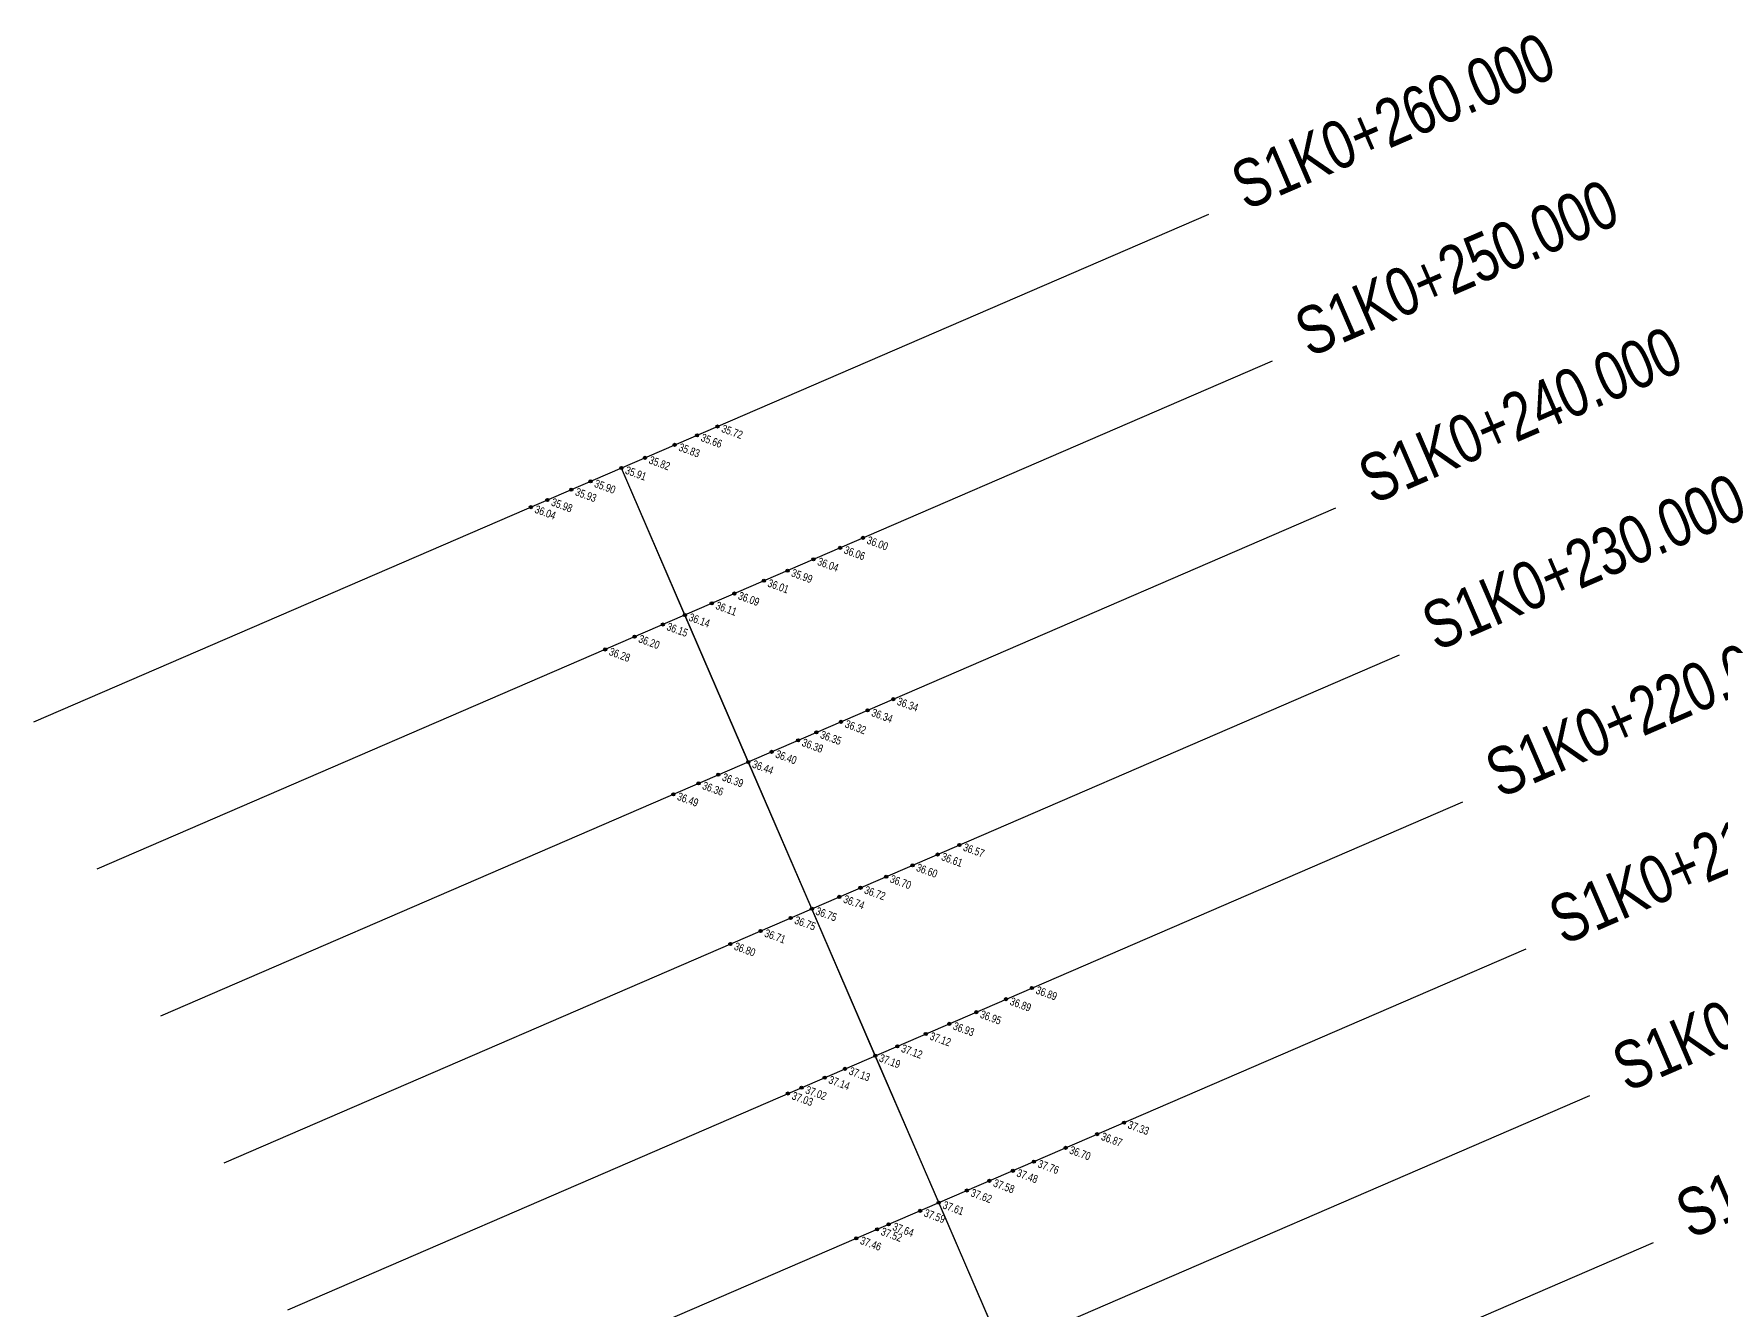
# Model space of a CAD drawing. Extents: x 573477 to 573667, y 785084 to 785357.
# Drawn here: x 573477.3 to 573582.7, y 785276.8 to 785356.5 of the extents above; entities that cross this region are included whole.
import ezdxf
from ezdxf.enums import TextEntityAlignment as Align

# ---------------------------------------------------------------- set-up
doc = ezdxf.new("R2010")
doc.units = 0
doc.header["$LTSCALE"] = 0.5
for name, color, linetype in [('DMX', 4, 'Continuous'), ('GCD', 4, 'Continuous'), ('桩号_S1', 4, 'Continuous')]:
    doc.layers.add(name, color=color, linetype=linetype)
doc.styles.add('EICAD', font='fsdb_e.shx', dxfattribs={"width": 0.707, "height": 2, "bigfont": 'tjhzf.shx'})

# ---------------------------------------------------------------- blocks, each defined once
blk = doc.blocks.new('gc200')
h = blk.add_hatch(color=0)
edge = h.paths.add_edge_path()
edge.add_arc((0, 0), 0.196, 0, 360)
at = {"color": 0}
blk.add_circle((0, 0), 0.196, dxfattribs=at)

msp = doc.modelspace()

# ---------------------------------------------------------------- linework, layer by layer
at = {"linetype": 'Continuous'}
msp.add_lwpolyline([(573569.54, 785200.88), (573565.57, 785210.06), (573561.6, 785219.24), (573557.64, 785228.42), (573553.67, 785237.6), (573514, 785329.39)], dxfattribs=at)
at = {"layer": 'DMX', "linetype": 'Continuous'}
for points in [[(573477.28, 785313.53), (573550.72, 785345.26)], [(573481.25, 785304.35), (573554.68, 785336.08)], [(573485.22, 785295.17), (573558.65, 785326.9)], [(573489.18, 785285.99), (573562.62, 785317.72)], [(573493.15, 785276.81), (573566.59, 785308.54)], [(573497.12, 785267.63), (573570.55, 785299.36)], [(573501.08, 785258.45), (573574.52, 785290.19)], [(573505.05, 785249.27), (573578.49, 785281.01)]]:
    msp.add_lwpolyline(points, dxfattribs=at)
at = {"layer": 'DMX', "color": 1, "linetype": 'Continuous'}
msp.add_lwpolyline([(573549.7, 785246.78), (573545.74, 785255.96), (573541.77, 785265.14), (573537.8, 785274.32), (573533.83, 785283.5), (573529.87, 785292.68), (573525.9, 785301.86), (573521.93, 785311.03), (573517.97, 785320.21), (573514, 785329.39)], dxfattribs=at)

# ---------------------------------------------------------------- block references
at = {"layer": 'GCD', "linetype": 'Continuous'}
ref = msp.add_blockref('gc200', (573518.73, 785331.44, 35.66), dxfattribs=dict(at, xscale=0.4999999999962642, yscale=0.4999999999962642, zscale=0.5, rotation=339.9999999985236))
ref.add_attrib('height', '35.66', dxfattribs={"linetype": 'Continuous', "height": 0.5, "rotation": 340, "style": 'EICAD', "width": 0.8}).set_placement((573519.01, 785331.33, 35.66), align=Align.MIDDLE_LEFT)
ref = msp.add_blockref('gc200', (573520.01, 785331.99, 35.72), dxfattribs=dict(at, xscale=0.4999999999962642, yscale=0.4999999999962642, zscale=0.5, rotation=339.9999999985236))
ref.add_attrib('height', '35.72', dxfattribs={"linetype": 'Continuous', "height": 0.5, "rotation": 340, "style": 'EICAD', "width": 0.8}).set_placement((573520.3, 785331.89, 35.72), align=Align.MIDDLE_LEFT)
ref = msp.add_blockref('gc200', (573517.33, 785330.84, 35.83), dxfattribs=dict(at, xscale=0.4999999999962642, yscale=0.4999999999962642, zscale=0.5, rotation=339.9999999985236))
ref.add_attrib('height', '35.83', dxfattribs={"linetype": 'Continuous', "height": 0.5, "rotation": 340, "style": 'EICAD', "width": 0.8}).set_placement((573517.62, 785330.73, 35.83), align=Align.MIDDLE_LEFT)
ref = msp.add_blockref('gc200', (573514, 785329.39), dxfattribs=dict(at, xscale=0.4999999999962642, yscale=0.4999999999962642, zscale=0.5, rotation=339.9999999985236))
ref.add_attrib('height', '35.91', dxfattribs={"linetype": 'Continuous', "height": 0.5, "rotation": 340, "style": 'EICAD', "width": 0.8}).set_placement((573514.28, 785329.29), align=Align.MIDDLE_LEFT)
ref = msp.add_blockref('gc200', (573515.48, 785330.03, 35.82), dxfattribs=dict(at, xscale=0.4999999999962642, yscale=0.4999999999962642, zscale=0.5, rotation=339.9999999985236))
ref.add_attrib('height', '35.82', dxfattribs={"linetype": 'Continuous', "height": 0.5, "rotation": 340, "style": 'EICAD', "width": 0.8}).set_placement((573515.76, 785329.93, 35.82), align=Align.MIDDLE_LEFT)
ref = msp.add_blockref('gc200', (573512.07, 785328.56, 35.9), dxfattribs=dict(at, xscale=0.4999999999962642, yscale=0.4999999999962642, zscale=0.5, rotation=339.9999999985236))
ref.add_attrib('height', '35.90', dxfattribs={"linetype": 'Continuous', "height": 0.5, "rotation": 340, "style": 'EICAD', "width": 0.8}).set_placement((573512.35, 785328.46, 35.9), align=Align.MIDDLE_LEFT)
ref = msp.add_blockref('gc200', (573509.38, 785327.4, 35.98), dxfattribs=dict(at, xscale=0.4999999999962642, yscale=0.4999999999962642, zscale=0.5, rotation=339.9999999985236))
ref.add_attrib('height', '35.98', dxfattribs={"linetype": 'Continuous', "height": 0.5, "rotation": 340, "style": 'EICAD', "width": 0.8}).set_placement((573509.66, 785327.3, 35.98), align=Align.MIDDLE_LEFT)
ref = msp.add_blockref('gc200', (573510.87, 785328.04, 35.93), dxfattribs=dict(at, xscale=0.4999999999962642, yscale=0.4999999999962642, zscale=0.5, rotation=339.9999999985236))
ref.add_attrib('height', '35.93', dxfattribs={"linetype": 'Continuous', "height": 0.5, "rotation": 340, "style": 'EICAD', "width": 0.8}).set_placement((573511.16, 785327.94, 35.93), align=Align.MIDDLE_LEFT)
ref = msp.add_blockref('gc200', (573508.34, 785326.95, 36.04), dxfattribs=dict(at, xscale=0.4999999999962642, yscale=0.4999999999962642, zscale=0.5, rotation=339.9999999985236))
ref.add_attrib('height', '36.04', dxfattribs={"linetype": 'Continuous', "height": 0.5, "rotation": 340, "style": 'EICAD', "width": 0.8}).set_placement((573508.62, 785326.85, 36.04), align=Align.MIDDLE_LEFT)
ref = msp.add_blockref('gc200', (573529.1, 785325.03, 36), dxfattribs=dict(at, xscale=0.4999999999962642, yscale=0.4999999999962642, zscale=0.5, rotation=339.9999999985236))
ref.add_attrib('height', '36.00', dxfattribs={"linetype": 'Continuous', "height": 0.5, "rotation": 340, "style": 'EICAD', "width": 0.8}).set_placement((573529.38, 785324.92, 36), align=Align.MIDDLE_LEFT)
ref = msp.add_blockref('gc200', (573527.67, 785324.41, 36.06), dxfattribs=dict(at, xscale=0.4999999999962642, yscale=0.4999999999962642, zscale=0.5, rotation=339.9999999985236))
ref.add_attrib('height', '36.06', dxfattribs={"linetype": 'Continuous', "height": 0.5, "rotation": 340, "style": 'EICAD', "width": 0.8}).set_placement((573527.95, 785324.31, 36.06), align=Align.MIDDLE_LEFT)
ref = msp.add_blockref('gc200', (573524.38, 785322.98, 35.99), dxfattribs=dict(at, xscale=0.4999999999962642, yscale=0.4999999999962642, zscale=0.5, rotation=339.9999999985236))
ref.add_attrib('height', '35.99', dxfattribs={"linetype": 'Continuous', "height": 0.5, "rotation": 340, "style": 'EICAD', "width": 0.8}).set_placement((573524.66, 785322.88, 35.99), align=Align.MIDDLE_LEFT)
ref = msp.add_blockref('gc200', (573526.01, 785323.69, 36.04), dxfattribs=dict(at, xscale=0.4999999999962642, yscale=0.4999999999962642, zscale=0.5, rotation=339.9999999985236))
ref.add_attrib('height', '36.04', dxfattribs={"linetype": 'Continuous', "height": 0.5, "rotation": 340, "style": 'EICAD', "width": 0.8}).set_placement((573526.29, 785323.59, 36.04), align=Align.MIDDLE_LEFT)
ref = msp.add_blockref('gc200', (573522.9, 785322.35, 36.01), dxfattribs=dict(at, xscale=0.4999999999962642, yscale=0.4999999999962642, zscale=0.5, rotation=339.9999999985236))
ref.add_attrib('height', '36.01', dxfattribs={"linetype": 'Continuous', "height": 0.5, "rotation": 340, "style": 'EICAD', "width": 0.8}).set_placement((573523.18, 785322.24, 36.01), align=Align.MIDDLE_LEFT)
ref = msp.add_blockref('gc200', (573519.65, 785320.94, 36.11), dxfattribs=dict(at, xscale=0.4999999999962642, yscale=0.4999999999962642, zscale=0.5, rotation=339.9999999985236))
ref.add_attrib('height', '36.11', dxfattribs={"linetype": 'Continuous', "height": 0.5, "rotation": 340, "style": 'EICAD', "width": 0.8}).set_placement((573519.93, 785320.84, 36.11), align=Align.MIDDLE_LEFT)
ref = msp.add_blockref('gc200', (573521.06, 785321.55, 36.09), dxfattribs=dict(at, xscale=0.4999999999962642, yscale=0.4999999999962642, zscale=0.5, rotation=339.9999999985236))
ref.add_attrib('height', '36.09', dxfattribs={"linetype": 'Continuous', "height": 0.5, "rotation": 340, "style": 'EICAD', "width": 0.8}).set_placement((573521.34, 785321.45, 36.09), align=Align.MIDDLE_LEFT)
ref = msp.add_blockref('gc200', (573517.97, 785320.21), dxfattribs=dict(at, xscale=0.4999999999962642, yscale=0.4999999999962642, zscale=0.5, rotation=339.9999999985236))
ref.add_attrib('height', '36.14', dxfattribs={"linetype": 'Continuous', "height": 0.5, "rotation": 340, "style": 'EICAD', "width": 0.8}).set_placement((573518.25, 785320.11), align=Align.MIDDLE_LEFT)
ref = msp.add_blockref('gc200', (573514.83, 785318.86, 36.2), dxfattribs=dict(at, xscale=0.4999999999962642, yscale=0.4999999999962642, zscale=0.5, rotation=339.9999999985236))
ref.add_attrib('height', '36.20', dxfattribs={"linetype": 'Continuous', "height": 0.5, "rotation": 340, "style": 'EICAD', "width": 0.8}).set_placement((573515.11, 785318.76, 36.2), align=Align.MIDDLE_LEFT)
ref = msp.add_blockref('gc200', (573516.59, 785319.62, 36.15), dxfattribs=dict(at, xscale=0.4999999999962642, yscale=0.4999999999962642, zscale=0.5, rotation=339.9999999985236))
ref.add_attrib('height', '36.15', dxfattribs={"linetype": 'Continuous', "height": 0.5, "rotation": 340, "style": 'EICAD', "width": 0.8}).set_placement((573516.87, 785319.52, 36.15), align=Align.MIDDLE_LEFT)
ref = msp.add_blockref('gc200', (573512.99, 785318.06, 36.28), dxfattribs=dict(at, xscale=0.4999999999962642, yscale=0.4999999999962642, zscale=0.5, rotation=339.9999999985236))
ref.add_attrib('height', '36.28', dxfattribs={"linetype": 'Continuous', "height": 0.5, "rotation": 340, "style": 'EICAD', "width": 0.8}).set_placement((573513.27, 785317.96, 36.28), align=Align.MIDDLE_LEFT)
ref = msp.add_blockref('gc200', (573530.99, 785314.95, 36.34), dxfattribs=dict(at, xscale=0.4999999999962642, yscale=0.4999999999962642, zscale=0.5, rotation=339.9999999985236))
ref.add_attrib('height', '36.34', dxfattribs={"linetype": 'Continuous', "height": 0.5, "rotation": 340, "style": 'EICAD', "width": 0.8}).set_placement((573531.27, 785314.85, 36.34), align=Align.MIDDLE_LEFT)
ref = msp.add_blockref('gc200', (573527.73, 785313.54, 36.32), dxfattribs=dict(at, xscale=0.4999999999962642, yscale=0.4999999999962642, zscale=0.5, rotation=339.9999999985236))
ref.add_attrib('height', '36.32', dxfattribs={"linetype": 'Continuous', "height": 0.5, "rotation": 340, "style": 'EICAD', "width": 0.8}).set_placement((573528.01, 785313.44, 36.32), align=Align.MIDDLE_LEFT)
ref = msp.add_blockref('gc200', (573529.39, 785314.26, 36.34), dxfattribs=dict(at, xscale=0.4999999999962642, yscale=0.4999999999962642, zscale=0.5, rotation=339.9999999985236))
ref.add_attrib('height', '36.34', dxfattribs={"linetype": 'Continuous', "height": 0.5, "rotation": 340, "style": 'EICAD', "width": 0.8}).set_placement((573529.67, 785314.15, 36.34), align=Align.MIDDLE_LEFT)
ref = msp.add_blockref('gc200', (573525.04, 785312.38, 36.38), dxfattribs=dict(at, xscale=0.4999999999962642, yscale=0.4999999999962642, zscale=0.5, rotation=339.9999999985236))
ref.add_attrib('height', '36.38', dxfattribs={"linetype": 'Continuous', "height": 0.5, "rotation": 340, "style": 'EICAD', "width": 0.8}).set_placement((573525.32, 785312.28, 36.38), align=Align.MIDDLE_LEFT)
ref = msp.add_blockref('gc200', (573526.19, 785312.88, 36.35), dxfattribs=dict(at, xscale=0.4999999999962642, yscale=0.4999999999962642, zscale=0.5, rotation=339.9999999985236))
ref.add_attrib('height', '36.35', dxfattribs={"linetype": 'Continuous', "height": 0.5, "rotation": 340, "style": 'EICAD', "width": 0.8}).set_placement((573526.47, 785312.77, 36.35), align=Align.MIDDLE_LEFT)
ref = msp.add_blockref('gc200', (573523.39, 785311.66, 36.4), dxfattribs=dict(at, xscale=0.4999999999962642, yscale=0.4999999999962642, zscale=0.5, rotation=339.9999999985236))
ref.add_attrib('height', '36.40', dxfattribs={"linetype": 'Continuous', "height": 0.5, "rotation": 340, "style": 'EICAD', "width": 0.8}).set_placement((573523.67, 785311.56, 36.4), align=Align.MIDDLE_LEFT)
ref = msp.add_blockref('gc200', (573520.06, 785310.23, 36.39), dxfattribs=dict(at, xscale=0.4999999999962642, yscale=0.4999999999962642, zscale=0.5, rotation=339.9999999985236))
ref.add_attrib('height', '36.39', dxfattribs={"linetype": 'Continuous', "height": 0.5, "rotation": 340, "style": 'EICAD', "width": 0.8}).set_placement((573520.34, 785310.12, 36.39), align=Align.MIDDLE_LEFT)
ref = msp.add_blockref('gc200', (573521.93, 785311.03), dxfattribs=dict(at, xscale=0.4999999999962642, yscale=0.4999999999962642, zscale=0.5, rotation=339.9999999985236))
ref.add_attrib('height', '36.44', dxfattribs={"linetype": 'Continuous', "height": 0.5, "rotation": 340, "style": 'EICAD', "width": 0.8}).set_placement((573522.22, 785310.93), align=Align.MIDDLE_LEFT)
ref = msp.add_blockref('gc200', (573518.82, 785309.69, 36.36), dxfattribs=dict(at, xscale=0.4999999999962642, yscale=0.4999999999962642, zscale=0.5, rotation=339.9999999985236))
ref.add_attrib('height', '36.36', dxfattribs={"linetype": 'Continuous', "height": 0.5, "rotation": 340, "style": 'EICAD', "width": 0.8}).set_placement((573519.1, 785309.59, 36.36), align=Align.MIDDLE_LEFT)
ref = msp.add_blockref('gc200', (573517.25, 785309.01, 36.49), dxfattribs=dict(at, xscale=0.4999999999962642, yscale=0.4999999999962642, zscale=0.5, rotation=339.9999999985236))
ref.add_attrib('height', '36.49', dxfattribs={"linetype": 'Continuous', "height": 0.5, "rotation": 340, "style": 'EICAD', "width": 0.8}).set_placement((573517.53, 785308.91, 36.49), align=Align.MIDDLE_LEFT)
ref = msp.add_blockref('gc200', (573533.76, 785305.25, 36.61), dxfattribs=dict(at, xscale=0.4999999999962642, yscale=0.4999999999962642, zscale=0.5, rotation=339.9999999985236))
ref.add_attrib('height', '36.61', dxfattribs={"linetype": 'Continuous', "height": 0.5, "rotation": 340, "style": 'EICAD', "width": 0.8}).set_placement((573534.04, 785305.15, 36.61), align=Align.MIDDLE_LEFT)
ref = msp.add_blockref('gc200', (573535.12, 785305.84, 36.57), dxfattribs=dict(at, xscale=0.4999999999962642, yscale=0.4999999999962642, zscale=0.5, rotation=339.9999999985236))
ref.add_attrib('height', '36.57', dxfattribs={"linetype": 'Continuous', "height": 0.5, "rotation": 340, "style": 'EICAD', "width": 0.8}).set_placement((573535.4, 785305.74, 36.57), align=Align.MIDDLE_LEFT)
ref = msp.add_blockref('gc200', (573530.55, 785303.86, 36.7), dxfattribs=dict(at, xscale=0.4999999999962642, yscale=0.4999999999962642, zscale=0.5, rotation=339.9999999985236))
ref.add_attrib('height', '36.70', dxfattribs={"linetype": 'Continuous', "height": 0.5, "rotation": 340, "style": 'EICAD', "width": 0.8}).set_placement((573530.83, 785303.76, 36.7), align=Align.MIDDLE_LEFT)
ref = msp.add_blockref('gc200', (573532.19, 785304.57, 36.6), dxfattribs=dict(at, xscale=0.4999999999962642, yscale=0.4999999999962642, zscale=0.5, rotation=339.9999999985236))
ref.add_attrib('height', '36.60', dxfattribs={"linetype": 'Continuous', "height": 0.5, "rotation": 340, "style": 'EICAD', "width": 0.8}).set_placement((573532.47, 785304.47, 36.6), align=Align.MIDDLE_LEFT)
ref = msp.add_blockref('gc200', (573528.94, 785303.17, 36.72), dxfattribs=dict(at, xscale=0.4999999999962642, yscale=0.4999999999962642, zscale=0.5, rotation=339.9999999985236))
ref.add_attrib('height', '36.72', dxfattribs={"linetype": 'Continuous', "height": 0.5, "rotation": 340, "style": 'EICAD', "width": 0.8}).set_placement((573529.22, 785303.07, 36.72), align=Align.MIDDLE_LEFT)
ref = msp.add_blockref('gc200', (573525.9, 785301.86), dxfattribs=dict(at, xscale=0.4999999999962642, yscale=0.4999999999962642, zscale=0.5, rotation=339.9999999985236))
ref.add_attrib('height', '36.75', dxfattribs={"linetype": 'Continuous', "height": 0.5, "rotation": 340, "style": 'EICAD', "width": 0.8}).set_placement((573526.18, 785301.75), align=Align.MIDDLE_LEFT)
ref = msp.add_blockref('gc200', (573527.62, 785302.6, 36.73), dxfattribs=dict(at, xscale=0.4999999999962642, yscale=0.4999999999962642, zscale=0.5, rotation=339.9999999985236))
ref.add_attrib('height', '36.74', dxfattribs={"linetype": 'Continuous', "height": 0.5, "rotation": 340, "style": 'EICAD', "width": 0.8}).set_placement((573527.91, 785302.5, 36.73), align=Align.MIDDLE_LEFT)
ref = msp.add_blockref('gc200', (573524.58, 785301.28, 36.75), dxfattribs=dict(at, xscale=0.4999999999962642, yscale=0.4999999999962642, zscale=0.5, rotation=339.9999999985236))
ref.add_attrib('height', '36.75', dxfattribs={"linetype": 'Continuous', "height": 0.5, "rotation": 340, "style": 'EICAD', "width": 0.8}).set_placement((573524.86, 785301.18, 36.75), align=Align.MIDDLE_LEFT)
ref = msp.add_blockref('gc200', (573520.81, 785299.66, 36.8), dxfattribs=dict(at, xscale=0.4999999999962642, yscale=0.4999999999962642, zscale=0.5, rotation=339.9999999985236))
ref.add_attrib('height', '36.80', dxfattribs={"linetype": 'Continuous', "height": 0.5, "rotation": 340, "style": 'EICAD', "width": 0.8}).set_placement((573521.09, 785299.55, 36.8), align=Align.MIDDLE_LEFT)
ref = msp.add_blockref('gc200', (573522.7, 785300.47, 36.71), dxfattribs=dict(at, xscale=0.4999999999962642, yscale=0.4999999999962642, zscale=0.5, rotation=339.9999999985236))
ref.add_attrib('height', '36.71', dxfattribs={"linetype": 'Continuous', "height": 0.5, "rotation": 340, "style": 'EICAD', "width": 0.8}).set_placement((573522.98, 785300.37, 36.71), align=Align.MIDDLE_LEFT)
ref = msp.add_blockref('gc200', (573539.66, 785296.91, 36.89), dxfattribs=dict(at, xscale=0.4999999999962642, yscale=0.4999999999962642, zscale=0.5, rotation=339.9999999985236))
ref.add_attrib('height', '36.89', dxfattribs={"linetype": 'Continuous', "height": 0.5, "rotation": 340, "style": 'EICAD', "width": 0.8}).set_placement((573539.94, 785296.81, 36.89), align=Align.MIDDLE_LEFT)
ref = msp.add_blockref('gc200', (573536.18, 785295.4, 36.95), dxfattribs=dict(at, xscale=0.4999999999962642, yscale=0.4999999999962642, zscale=0.5, rotation=339.9999999985236))
ref.add_attrib('height', '36.95', dxfattribs={"linetype": 'Continuous', "height": 0.5, "rotation": 340, "style": 'EICAD', "width": 0.8}).set_placement((573536.46, 785295.3, 36.95), align=Align.MIDDLE_LEFT)
ref = msp.add_blockref('gc200', (573538.04, 785296.21, 36.89), dxfattribs=dict(at, xscale=0.4999999999962642, yscale=0.4999999999962642, zscale=0.5, rotation=339.9999999985236))
ref.add_attrib('height', '36.89', dxfattribs={"linetype": 'Continuous', "height": 0.5, "rotation": 340, "style": 'EICAD', "width": 0.8}).set_placement((573538.32, 785296.11, 36.89), align=Align.MIDDLE_LEFT)
ref = msp.add_blockref('gc200', (573534.49, 785294.67, 36.93), dxfattribs=dict(at, xscale=0.4999999999962642, yscale=0.4999999999962642, zscale=0.5, rotation=339.9999999985236))
ref.add_attrib('height', '36.93', dxfattribs={"linetype": 'Continuous', "height": 0.5, "rotation": 340, "style": 'EICAD', "width": 0.8}).set_placement((573534.77, 785294.57, 36.93), align=Align.MIDDLE_LEFT)
ref = msp.add_blockref('gc200', (573533.03, 785294.04, 37.12), dxfattribs=dict(at, xscale=0.4999999999962642, yscale=0.4999999999962642, zscale=0.5, rotation=339.9999999985236))
ref.add_attrib('height', '37.12', dxfattribs={"linetype": 'Continuous', "height": 0.5, "rotation": 340, "style": 'EICAD', "width": 0.8}).set_placement((573533.31, 785293.94, 37.12), align=Align.MIDDLE_LEFT)
ref = msp.add_blockref('gc200', (573529.87, 785292.68), dxfattribs=dict(at, xscale=0.4999999999962642, yscale=0.4999999999962642, zscale=0.5, rotation=339.9999999985236))
ref.add_attrib('height', '37.19', dxfattribs={"linetype": 'Continuous', "height": 0.5, "rotation": 340, "style": 'EICAD', "width": 0.8}).set_placement((573530.15, 785292.57), align=Align.MIDDLE_LEFT)
ref = msp.add_blockref('gc200', (573531.25, 785293.27, 37.12), dxfattribs=dict(at, xscale=0.4999999999962642, yscale=0.4999999999962642, zscale=0.5, rotation=339.9999999985236))
ref.add_attrib('height', '37.12', dxfattribs={"linetype": 'Continuous', "height": 0.5, "rotation": 340, "style": 'EICAD', "width": 0.8}).set_placement((573531.53, 785293.17, 37.12), align=Align.MIDDLE_LEFT)
ref = msp.add_blockref('gc200', (573526.71, 785291.31, 37.14), dxfattribs=dict(at, xscale=0.4999999999962642, yscale=0.4999999999962642, zscale=0.5, rotation=339.9999999985236))
ref.add_attrib('height', '37.14', dxfattribs={"linetype": 'Continuous', "height": 0.5, "rotation": 340, "style": 'EICAD', "width": 0.8}).set_placement((573526.99, 785291.21, 37.14), align=Align.MIDDLE_LEFT)
ref = msp.add_blockref('gc200', (573527.98, 785291.86, 37.13), dxfattribs=dict(at, xscale=0.4999999999962642, yscale=0.4999999999962642, zscale=0.5, rotation=339.9999999985236))
ref.add_attrib('height', '37.13', dxfattribs={"linetype": 'Continuous', "height": 0.5, "rotation": 340, "style": 'EICAD', "width": 0.8}).set_placement((573528.26, 785291.76, 37.13), align=Align.MIDDLE_LEFT)
ref = msp.add_blockref('gc200', (573524.4, 785290.32, 37.03), dxfattribs=dict(at, xscale=0.4999999999962642, yscale=0.4999999999962642, zscale=0.5, rotation=339.9999999985236))
ref.add_attrib('height', '37.03', dxfattribs={"linetype": 'Continuous', "height": 0.5, "rotation": 340, "style": 'EICAD', "width": 0.8}).set_placement((573524.69, 785290.21, 37.03), align=Align.MIDDLE_LEFT)
ref = msp.add_blockref('gc200', (573525.26, 785290.68, 37.02), dxfattribs=dict(at, xscale=0.4999999999962642, yscale=0.4999999999962642, zscale=0.5, rotation=339.9999999985236))
ref.add_attrib('height', '37.02', dxfattribs={"linetype": 'Continuous', "height": 0.5, "rotation": 340, "style": 'EICAD', "width": 0.8}).set_placement((573525.54, 785290.58, 37.02), align=Align.MIDDLE_LEFT)
ref = msp.add_blockref('gc200', (573545.41, 785288.5, 37.33), dxfattribs=dict(at, xscale=0.4999999999962642, yscale=0.4999999999962642, zscale=0.5, rotation=339.9999999985236))
ref.add_attrib('height', '37.33', dxfattribs={"linetype": 'Continuous', "height": 0.5, "rotation": 340, "style": 'EICAD', "width": 0.8}).set_placement((573545.69, 785288.4, 37.33), align=Align.MIDDLE_LEFT)
ref = msp.add_blockref('gc200', (573543.73, 785287.78, 36.87), dxfattribs=dict(at, xscale=0.4999999999962642, yscale=0.4999999999962642, zscale=0.5, rotation=339.9999999985236))
ref.add_attrib('height', '36.87', dxfattribs={"linetype": 'Continuous', "height": 0.5, "rotation": 340, "style": 'EICAD', "width": 0.8}).set_placement((573544.02, 785287.67, 36.87), align=Align.MIDDLE_LEFT)
ref = msp.add_blockref('gc200', (573539.78, 785286.06, 37.76), dxfattribs=dict(at, xscale=0.4999999999962642, yscale=0.4999999999962642, zscale=0.5, rotation=339.9999999985236))
ref.add_attrib('height', '37.76', dxfattribs={"linetype": 'Continuous', "height": 0.5, "rotation": 340, "style": 'EICAD', "width": 0.8}).set_placement((573540.06, 785285.96, 37.76), align=Align.MIDDLE_LEFT)
ref = msp.add_blockref('gc200', (573541.76, 785286.92, 36.7), dxfattribs=dict(at, xscale=0.4999999999962642, yscale=0.4999999999962642, zscale=0.5, rotation=339.9999999985236))
ref.add_attrib('height', '36.70', dxfattribs={"linetype": 'Continuous', "height": 0.5, "rotation": 340, "style": 'EICAD', "width": 0.8}).set_placement((573542.04, 785286.82, 36.7), align=Align.MIDDLE_LEFT)
ref = msp.add_blockref('gc200', (573537, 785284.86, 37.58), dxfattribs=dict(at, xscale=0.4999999999962642, yscale=0.4999999999962642, zscale=0.5, rotation=339.9999999985236))
ref.add_attrib('height', '37.58', dxfattribs={"linetype": 'Continuous', "height": 0.5, "rotation": 340, "style": 'EICAD', "width": 0.8}).set_placement((573537.28, 785284.76, 37.58), align=Align.MIDDLE_LEFT)
ref = msp.add_blockref('gc200', (573538.46, 785285.49, 37.48), dxfattribs=dict(at, xscale=0.4999999999962642, yscale=0.4999999999962642, zscale=0.5, rotation=339.9999999985236))
ref.add_attrib('height', '37.48', dxfattribs={"linetype": 'Continuous', "height": 0.5, "rotation": 340, "style": 'EICAD', "width": 0.8}).set_placement((573538.74, 785285.39, 37.48), align=Align.MIDDLE_LEFT)
ref = msp.add_blockref('gc200', (573535.59, 785284.26, 37.62), dxfattribs=dict(at, xscale=0.4999999999962642, yscale=0.4999999999962642, zscale=0.5, rotation=339.9999999985236))
ref.add_attrib('height', '37.62', dxfattribs={"linetype": 'Continuous', "height": 0.5, "rotation": 340, "style": 'EICAD', "width": 0.8}).set_placement((573535.87, 785284.15, 37.62), align=Align.MIDDLE_LEFT)
ref = msp.add_blockref('gc200', (573532.67, 785282.99, 37.59), dxfattribs=dict(at, xscale=0.4999999999962642, yscale=0.4999999999962642, zscale=0.5, rotation=339.9999999985236))
ref.add_attrib('height', '37.59', dxfattribs={"linetype": 'Continuous', "height": 0.5, "rotation": 340, "style": 'EICAD', "width": 0.8}).set_placement((573532.95, 785282.89, 37.59), align=Align.MIDDLE_LEFT)
ref = msp.add_blockref('gc200', (573533.83, 785283.5), dxfattribs=dict(at, xscale=0.4999999999962642, yscale=0.4999999999962642, zscale=0.5, rotation=339.9999999985236))
ref.add_attrib('height', '37.61', dxfattribs={"linetype": 'Continuous', "height": 0.5, "rotation": 340, "style": 'EICAD', "width": 0.8}).set_placement((573534.12, 785283.39), align=Align.MIDDLE_LEFT)
ref = msp.add_blockref('gc200', (573529.98, 785281.83, 37.52), dxfattribs=dict(at, xscale=0.4999999999962642, yscale=0.4999999999962642, zscale=0.5, rotation=339.9999999985236))
ref.add_attrib('height', '37.52', dxfattribs={"linetype": 'Continuous', "height": 0.5, "rotation": 340, "style": 'EICAD', "width": 0.8}).set_placement((573530.26, 785281.73, 37.52), align=Align.MIDDLE_LEFT)
ref = msp.add_blockref('gc200', (573530.7, 785282.14, 37.64), dxfattribs=dict(at, xscale=0.4999999999962642, yscale=0.4999999999962642, zscale=0.5, rotation=339.9999999985236))
ref.add_attrib('height', '37.64', dxfattribs={"linetype": 'Continuous', "height": 0.5, "rotation": 340, "style": 'EICAD', "width": 0.8}).set_placement((573530.99, 785282.04, 37.64), align=Align.MIDDLE_LEFT)
ref = msp.add_blockref('gc200', (573528.68, 785281.27, 37.46), dxfattribs=dict(at, xscale=0.4999999999962642, yscale=0.4999999999962642, zscale=0.5, rotation=339.9999999985236))
ref.add_attrib('height', '37.46', dxfattribs={"linetype": 'Continuous', "height": 0.5, "rotation": 340, "style": 'EICAD', "width": 0.8}).set_placement((573528.96, 785281.17, 37.46), align=Align.MIDDLE_LEFT)

# ---------------------------------------------------------------- texts
at = {"layer": '桩号_S1', "style": 'EICAD', "width": 0.8}
for s, p in [('S1K0+260.000', (573553.03, 785345.47)), ('S1K0+250.000', (573557, 785336.29)), ('S1K0+240.000', (573560.97, 785327.11)), ('S1K0+230.000', (573564.94, 785317.93)), ('S1K0+220.000', (573568.9, 785308.75)), ('S1K0+210.000', (573572.87, 785299.57)), ('S1K0+200.000', (573576.84, 785290.39)), ('S1K0+190.000', (573580.8, 785281.21))]:
    msp.add_text(s, height=3, rotation=23.3722, dxfattribs=at).set_placement(p)

doc.saveas('drawing.dxf')
